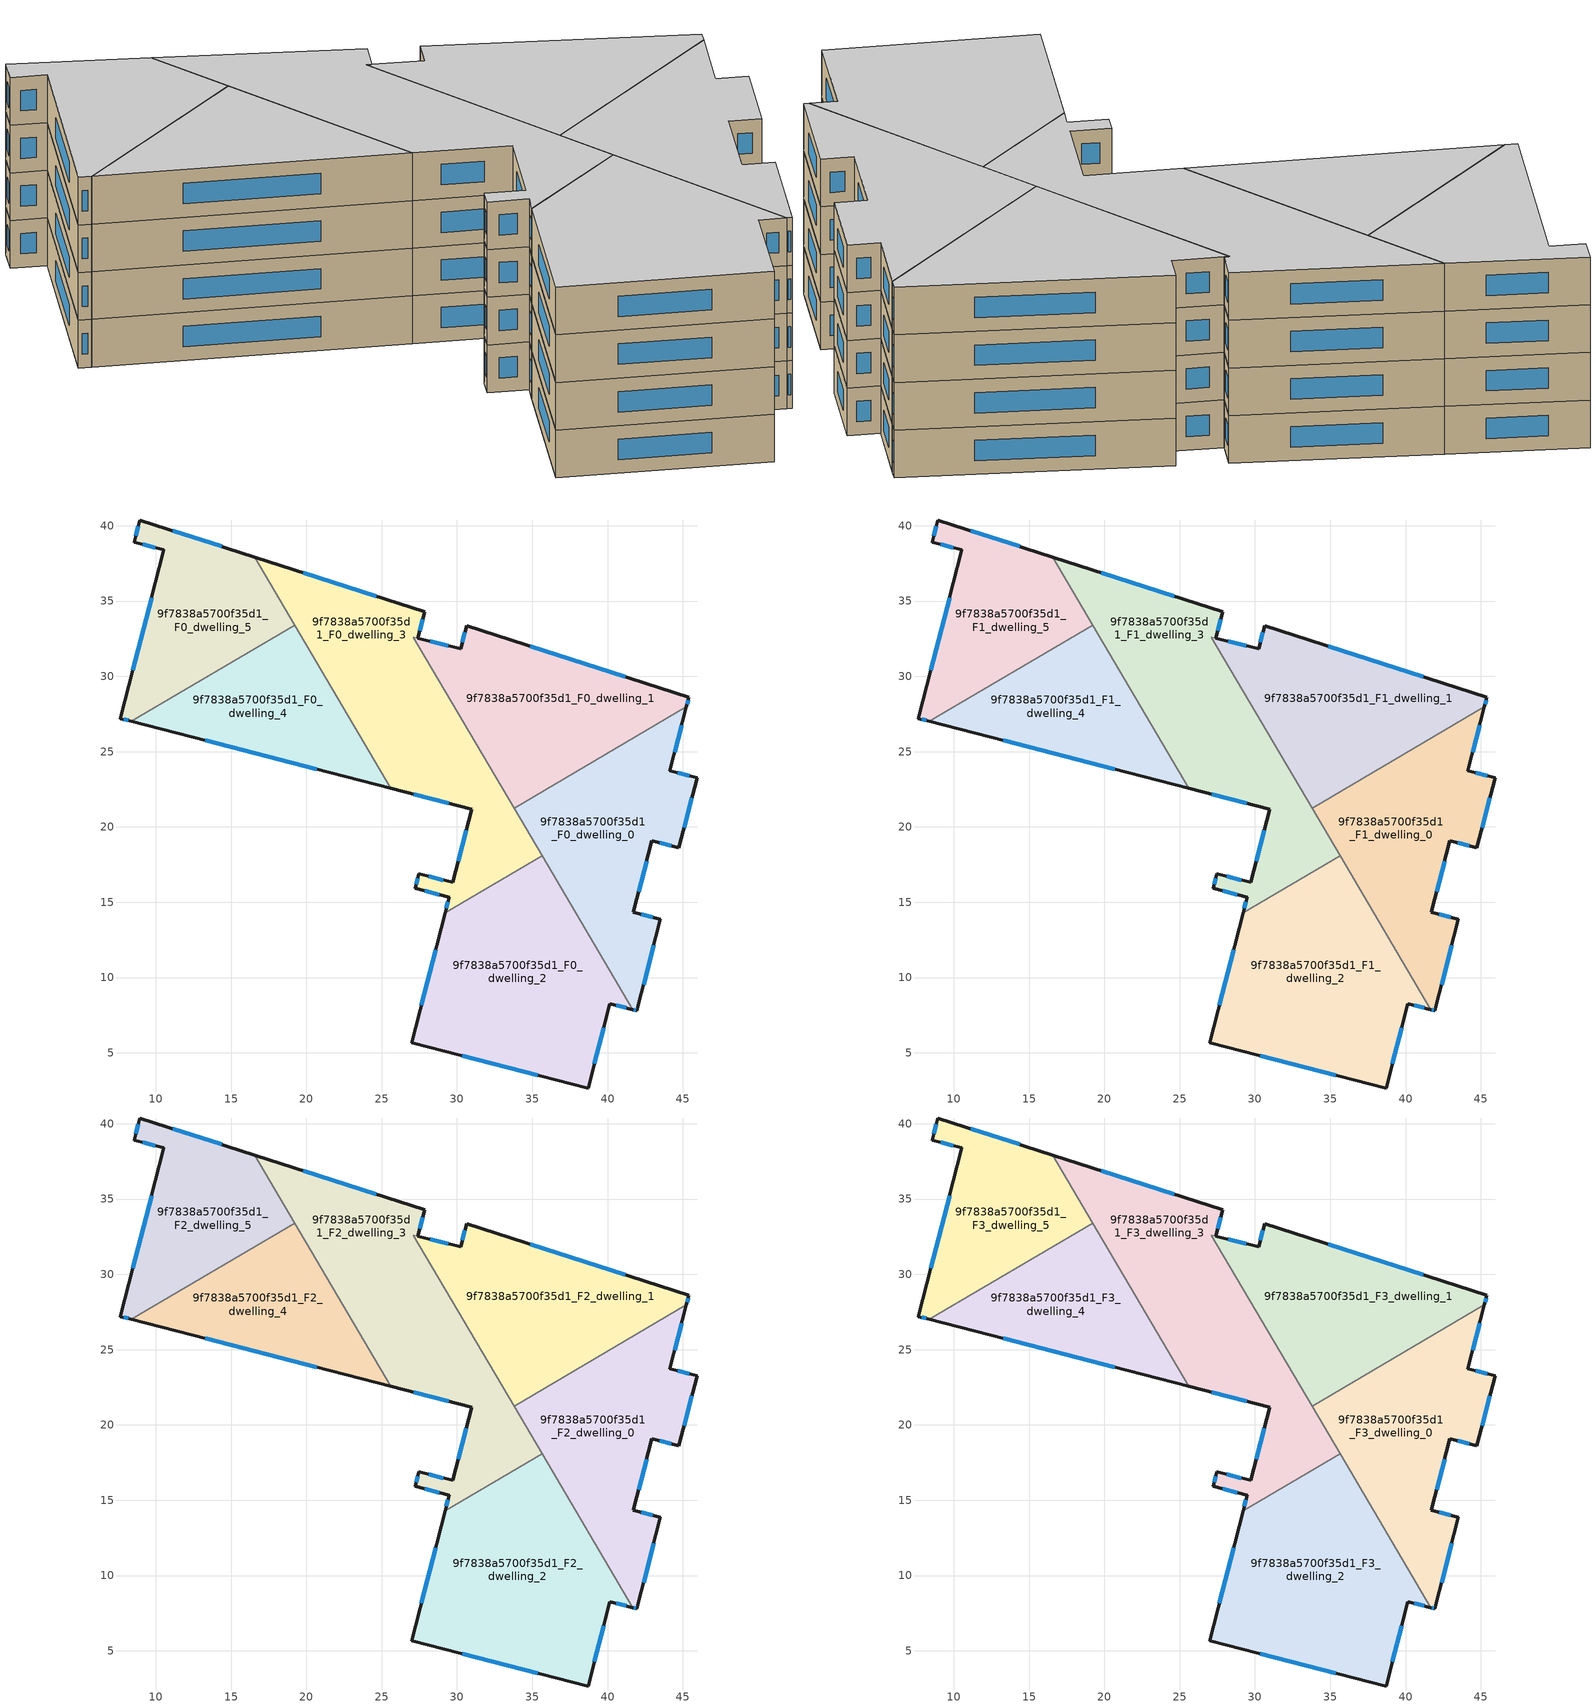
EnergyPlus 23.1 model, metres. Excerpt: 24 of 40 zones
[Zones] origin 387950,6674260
9f7838a5700f35d1_F0_dwelling_0
 floor ground (EU_floor_Construction): 45.23,27.98 44.14,23.75 45.94,23.28 44.74,18.64 42.94,19.09 41.71,14.33 43.51,13.87 41.95,7.81 41.68,7.88 33.8,21.24 z0
 wall outside (EU_wall_Construction): 41.68,7.88 41.95,7.81 43.51,13.87 41.71,14.33 42.94,19.09 44.74,18.64 45.94,23.28 44.14,23.75 45.23,27.98 z0:3
 wall to 9f7838a5700f35d1_F0_dwelling_2 (EU_wall_Construction): 35.66,18.1 41.68,7.88 z0:3
 wall to 9f7838a5700f35d1_F0_dwelling_1 (EU_wall_Construction): 45.23,27.98 33.81,21.25 z0:3
 wall to 9f7838a5700f35d1_F0_dwelling_3 (EU_wall_Construction): 33.8,21.24 35.66,18.1 z0:3
 window (EU_Window_Construction): 43.46,18.96 44.23,18.77 / 42.06,15.69 42.59,17.73 / 43,14 42.22,14.2 / 42.4,9.54 43.07,12.14 / 41.76,7.86 41.87,7.83 / 44.45,24.96 44.92,26.77 / 45.43,23.42 44.66,23.61 / 45.09,19.96 45.6,21.95 z0.86:2.14
9f7838a5700f35d1_F0_dwelling_1
 floor ground (EU_floor_Construction): 45.4,28.61 45.23,27.98 33.81,21.25 27.11,32.61 27.41,32.54 30.24,31.82 30.64,33.38 z0
 wall outside (EU_wall_Construction): 45.23,27.98 45.4,28.61 30.64,33.38 30.24,31.82 27.41,32.54 z0:3
 wall to 9f7838a5700f35d1_F0_dwelling_3 (EU_wall_Construction): 27.4,32.54 27.11,32.61 33.81,21.25 z0:3
 window (EU_Window_Construction): 41.18,29.97 34.85,32.01 / 45.28,28.16 45.35,28.43 / 29.43,32.03 28.22,32.34 / 30.52,32.93 30.35,32.27 z0.86:2.14
9f7838a5700f35d1_F0_dwelling_2
 floor ground (EU_floor_Construction): 35.66,18.1 41.68,7.88 40.15,8.27 38.71,2.67 26.99,5.69 29.21,14.3 z0
 wall outside (EU_wall_Construction): 29.21,14.3 26.99,5.69 38.71,2.67 40.15,8.27 41.68,7.88 z0:3
 wall to 9f7838a5700f35d1_F0_dwelling_3 (EU_wall_Construction): 35.66,18.1 29.21,14.3 z0:3
 window (EU_Window_Construction): 39.12,4.27 39.74,6.67 / 30.34,4.82 35.36,3.53 / 28.58,11.84 27.63,8.15 / 40.58,8.16 41.24,7.99 z0.86:2.14
9f7838a5700f35d1_F0_dwelling_3
 floor ground (EU_floor_Construction): 27.85,34.28 27.4,32.54 27.11,32.61 35.66,18.1 29.21,14.3 29.48,15.34 27.23,15.92 27.48,16.88 29.73,16.32 30.99,21.19 25.6,22.58 16.56,37.92 z0
 wall outside (EU_wall_Construction): 25.6,22.58 30.99,21.19 29.73,16.32 27.48,16.88 27.23,15.92 29.48,15.34 29.21,14.3 / 27.4,32.54 27.85,34.28 16.56,37.92 z0:3
 wall to 9f7838a5700f35d1_F0_dwelling_4 (EU_wall_Construction): 19.22,33.41 25.6,22.58 z0:3
 wall to 9f7838a5700f35d1_F0_dwelling_5 (EU_wall_Construction): 16.56,37.92 19.22,33.41 z0:3
 window (EU_Window_Construction): 29.4,15.04 29.29,14.6 / 27.88,15.75 28.84,15.5 / 27.41,16.61 27.3,16.19 / 29.09,16.48 28.12,16.72 / 30.63,19.79 30.09,17.71 / 27.14,22.18 29.45,21.58 / 24.62,35.32 19.78,36.88 / 27.53,33.04 27.72,33.78 z0.86:2.14
9f7838a5700f35d1_F0_dwelling_4
 floor ground (EU_floor_Construction): 19.22,33.41 25.6,22.58 8.37,27.02 z0
 wall outside (EU_wall_Construction): 8.37,27.02 25.6,22.58 z0:3
 wall to 9f7838a5700f35d1_F0_dwelling_5 (EU_wall_Construction): 19.22,33.41 8.37,27.02 z0:3
 window (EU_Window_Construction): 13.29,25.75 20.68,23.85 z0.86:2.14
9f7838a5700f35d1_F0_dwelling_5
 floor ground (EU_floor_Construction): 16.56,37.92 19.22,33.41 8.37,27.02 7.66,27.2 10.55,38.41 8.56,38.92 8.94,40.38 z0
 wall outside (EU_wall_Construction): 16.56,37.92 8.94,40.38 8.56,38.92 10.55,38.41 7.66,27.2 8.37,27.02 z0:3
 window (EU_Window_Construction): 14.38,38.63 11.11,39.68 / 7.86,27.15 8.17,27.07 / 9.72,35.21 8.48,30.4 / 9.13,38.77 9.98,38.55 / 8.83,39.97 8.67,39.34 z0.86:2.14
9f7838a5700f35d1_F1_dwelling_0
 floor to 9f7838a5700f35d1_F0_dwelling_0 (EU_floor_Construction): 45.23,27.98 44.14,23.75 45.94,23.28 44.74,18.64 42.94,19.09 41.71,14.33 43.51,13.87 41.95,7.81 41.68,7.88 33.8,21.24 z3
 wall outside (EU_wall_Construction): 41.68,7.88 41.95,7.81 43.51,13.87 41.71,14.33 42.94,19.09 44.74,18.64 45.94,23.28 44.14,23.75 45.23,27.98 z3:6
 wall to 9f7838a5700f35d1_F1_dwelling_2 (EU_wall_Construction): 35.66,18.1 41.68,7.88 z3:6
 wall to 9f7838a5700f35d1_F1_dwelling_1 (EU_wall_Construction): 45.23,27.98 33.81,21.25 z3:6
 wall to 9f7838a5700f35d1_F1_dwelling_3 (EU_wall_Construction): 33.8,21.24 35.66,18.1 z3:6
 window (EU_Window_Construction): 43.46,18.96 44.23,18.77 / 42.06,15.69 42.59,17.73 / 43,14 42.22,14.2 / 42.4,9.54 43.07,12.14 / 41.76,7.86 41.87,7.83 / 44.45,24.96 44.92,26.77 / 45.43,23.42 44.66,23.61 / 45.09,19.96 45.6,21.95 z3.86:5.14
9f7838a5700f35d1_F1_dwelling_1
 floor to 9f7838a5700f35d1_F0_dwelling_1 (EU_floor_Construction): 45.4,28.61 45.23,27.98 33.81,21.25 27.11,32.61 27.41,32.54 30.24,31.82 30.64,33.38 z3
 wall outside (EU_wall_Construction): 45.23,27.98 45.4,28.61 30.64,33.38 30.24,31.82 27.41,32.54 z3:6
 wall to 9f7838a5700f35d1_F1_dwelling_3 (EU_wall_Construction): 27.4,32.54 27.11,32.61 33.81,21.25 z3:6
 window (EU_Window_Construction): 41.18,29.97 34.85,32.01 / 45.28,28.16 45.35,28.43 / 29.43,32.03 28.22,32.34 / 30.52,32.93 30.35,32.27 z3.86:5.14
9f7838a5700f35d1_F1_dwelling_2
 floor to 9f7838a5700f35d1_F0_dwelling_2 (EU_floor_Construction): 35.66,18.1 41.68,7.88 40.15,8.27 38.71,2.67 26.99,5.69 29.21,14.3 z3
 wall outside (EU_wall_Construction): 29.21,14.3 26.99,5.69 38.71,2.67 40.15,8.27 41.68,7.88 z3:6
 wall to 9f7838a5700f35d1_F1_dwelling_3 (EU_wall_Construction): 35.66,18.1 29.21,14.3 z3:6
 window (EU_Window_Construction): 39.12,4.27 39.74,6.67 / 30.34,4.82 35.36,3.53 / 28.58,11.84 27.63,8.15 / 40.58,8.16 41.24,7.99 z3.86:5.14
9f7838a5700f35d1_F1_dwelling_3
 floor to 9f7838a5700f35d1_F0_dwelling_3 (EU_floor_Construction): 27.85,34.28 27.4,32.54 27.11,32.61 35.66,18.1 29.21,14.3 29.48,15.34 27.23,15.92 27.48,16.88 29.73,16.32 30.99,21.19 25.6,22.58 16.56,37.92 z3
 wall outside (EU_wall_Construction): 25.6,22.58 30.99,21.19 29.73,16.32 27.48,16.88 27.23,15.92 29.48,15.34 29.21,14.3 / 27.4,32.54 27.85,34.28 16.56,37.92 z3:6
 wall to 9f7838a5700f35d1_F1_dwelling_4 (EU_wall_Construction): 19.22,33.41 25.6,22.58 z3:6
 wall to 9f7838a5700f35d1_F1_dwelling_5 (EU_wall_Construction): 16.56,37.92 19.22,33.41 z3:6
 window (EU_Window_Construction): 29.4,15.04 29.29,14.6 / 27.88,15.75 28.84,15.5 / 27.41,16.61 27.3,16.19 / 29.09,16.48 28.12,16.72 / 30.63,19.79 30.09,17.71 / 27.14,22.18 29.45,21.58 / 24.62,35.32 19.78,36.88 / 27.53,33.04 27.72,33.78 z3.86:5.14
9f7838a5700f35d1_F1_dwelling_4
 floor to 9f7838a5700f35d1_F0_dwelling_4 (EU_floor_Construction): 19.22,33.41 25.6,22.58 8.37,27.02 z3
 wall outside (EU_wall_Construction): 8.37,27.02 25.6,22.58 z3:6
 wall to 9f7838a5700f35d1_F1_dwelling_5 (EU_wall_Construction): 19.22,33.41 8.37,27.02 z3:6
 window (EU_Window_Construction): 13.29,25.75 20.68,23.85 z3.86:5.14
9f7838a5700f35d1_F1_dwelling_5
 floor to 9f7838a5700f35d1_F0_dwelling_5 (EU_floor_Construction): 16.56,37.92 19.22,33.41 8.37,27.02 7.66,27.2 10.55,38.41 8.56,38.92 8.94,40.38 z3
 wall outside (EU_wall_Construction): 16.56,37.92 8.94,40.38 8.56,38.92 10.55,38.41 7.66,27.2 8.37,27.02 z3:6
 window (EU_Window_Construction): 14.38,38.63 11.11,39.68 / 7.86,27.15 8.17,27.07 / 9.72,35.21 8.48,30.4 / 9.13,38.77 9.98,38.55 / 8.83,39.97 8.67,39.34 z3.86:5.14
9f7838a5700f35d1_F2_dwelling_0
 floor to 9f7838a5700f35d1_F1_dwelling_0 (EU_floor_Construction): 45.23,27.98 44.14,23.75 45.94,23.28 44.74,18.64 42.94,19.09 41.71,14.33 43.51,13.87 41.95,7.81 41.68,7.88 33.8,21.24 z6
 wall outside (EU_wall_Construction): 41.68,7.88 41.95,7.81 43.51,13.87 41.71,14.33 42.94,19.09 44.74,18.64 45.94,23.28 44.14,23.75 45.23,27.98 z6:9
 wall to 9f7838a5700f35d1_F2_dwelling_2 (EU_wall_Construction): 35.66,18.1 41.68,7.88 z6:9
 wall to 9f7838a5700f35d1_F2_dwelling_1 (EU_wall_Construction): 45.23,27.98 33.81,21.25 z6:9
 wall to 9f7838a5700f35d1_F2_dwelling_3 (EU_wall_Construction): 33.8,21.24 35.66,18.1 z6:9
 window (EU_Window_Construction): 43.46,18.96 44.23,18.77 / 42.06,15.69 42.59,17.73 / 43,14 42.22,14.2 / 42.4,9.54 43.07,12.14 / 41.76,7.86 41.87,7.83 / 44.45,24.96 44.92,26.77 / 45.43,23.42 44.66,23.61 / 45.09,19.96 45.6,21.95 z6.86:8.14
9f7838a5700f35d1_F2_dwelling_1
 floor to 9f7838a5700f35d1_F1_dwelling_1 (EU_floor_Construction): 45.4,28.61 45.23,27.98 33.81,21.25 27.11,32.61 27.41,32.54 30.24,31.82 30.64,33.38 z6
 wall outside (EU_wall_Construction): 45.23,27.98 45.4,28.61 30.64,33.38 30.24,31.82 27.41,32.54 z6:9
 wall to 9f7838a5700f35d1_F2_dwelling_3 (EU_wall_Construction): 27.4,32.54 27.11,32.61 33.81,21.25 z6:9
 window (EU_Window_Construction): 41.18,29.97 34.85,32.01 / 45.28,28.16 45.35,28.43 / 29.43,32.03 28.22,32.34 / 30.52,32.93 30.35,32.27 z6.86:8.14
9f7838a5700f35d1_F2_dwelling_2
 floor to 9f7838a5700f35d1_F1_dwelling_2 (EU_floor_Construction): 35.66,18.1 41.68,7.88 40.15,8.27 38.71,2.67 26.99,5.69 29.21,14.3 z6
 wall outside (EU_wall_Construction): 29.21,14.3 26.99,5.69 38.71,2.67 40.15,8.27 41.68,7.88 z6:9
 wall to 9f7838a5700f35d1_F2_dwelling_3 (EU_wall_Construction): 35.66,18.1 29.21,14.3 z6:9
 window (EU_Window_Construction): 39.12,4.27 39.74,6.67 / 30.34,4.82 35.36,3.53 / 28.58,11.84 27.63,8.15 / 40.58,8.16 41.24,7.99 z6.86:8.14
9f7838a5700f35d1_F2_dwelling_3
 floor to 9f7838a5700f35d1_F1_dwelling_3 (EU_floor_Construction): 27.85,34.28 27.4,32.54 27.11,32.61 35.66,18.1 29.21,14.3 29.48,15.34 27.23,15.92 27.48,16.88 29.73,16.32 30.99,21.19 25.6,22.58 16.56,37.92 z6
 wall outside (EU_wall_Construction): 25.6,22.58 30.99,21.19 29.73,16.32 27.48,16.88 27.23,15.92 29.48,15.34 29.21,14.3 / 27.4,32.54 27.85,34.28 16.56,37.92 z6:9
 wall to 9f7838a5700f35d1_F2_dwelling_4 (EU_wall_Construction): 19.22,33.41 25.6,22.58 z6:9
 wall to 9f7838a5700f35d1_F2_dwelling_5 (EU_wall_Construction): 16.56,37.92 19.22,33.41 z6:9
 window (EU_Window_Construction): 29.4,15.04 29.29,14.6 / 27.88,15.75 28.84,15.5 / 27.41,16.61 27.3,16.19 / 29.09,16.48 28.12,16.72 / 30.63,19.79 30.09,17.71 / 27.14,22.18 29.45,21.58 / 24.62,35.32 19.78,36.88 / 27.53,33.04 27.72,33.78 z6.86:8.14
9f7838a5700f35d1_F2_dwelling_4
 floor to 9f7838a5700f35d1_F1_dwelling_4 (EU_floor_Construction): 19.22,33.41 25.6,22.58 8.37,27.02 z6
 wall outside (EU_wall_Construction): 8.37,27.02 25.6,22.58 z6:9
 wall to 9f7838a5700f35d1_F2_dwelling_5 (EU_wall_Construction): 19.22,33.41 8.37,27.02 z6:9
 window (EU_Window_Construction): 13.29,25.75 20.68,23.85 z6.86:8.14
9f7838a5700f35d1_F2_dwelling_5
 floor to 9f7838a5700f35d1_F1_dwelling_5 (EU_floor_Construction): 16.56,37.92 19.22,33.41 8.37,27.02 7.66,27.2 10.55,38.41 8.56,38.92 8.94,40.38 z6
 wall outside (EU_wall_Construction): 16.56,37.92 8.94,40.38 8.56,38.92 10.55,38.41 7.66,27.2 8.37,27.02 z6:9
 window (EU_Window_Construction): 14.38,38.63 11.11,39.68 / 7.86,27.15 8.17,27.07 / 9.72,35.21 8.48,30.4 / 9.13,38.77 9.98,38.55 / 8.83,39.97 8.67,39.34 z6.86:8.14
9f7838a5700f35d1_F3_dwelling_0
 floor to 9f7838a5700f35d1_F2_dwelling_0 (EU_floor_Construction): 45.23,27.98 44.14,23.75 45.94,23.28 44.74,18.64 42.94,19.09 41.71,14.33 43.51,13.87 41.95,7.81 41.68,7.88 33.8,21.24 z9
 wall outside (EU_wall_Construction): 41.68,7.88 41.95,7.81 43.51,13.87 41.71,14.33 42.94,19.09 44.74,18.64 45.94,23.28 44.14,23.75 45.23,27.98 z9:12
 wall to 9f7838a5700f35d1_F3_dwelling_2 (EU_wall_Construction): 35.66,18.1 41.68,7.88 z9:12
 wall to 9f7838a5700f35d1_F3_dwelling_1 (EU_wall_Construction): 45.23,27.98 33.81,21.25 z9:12
 wall to 9f7838a5700f35d1_F3_dwelling_3 (EU_wall_Construction): 33.8,21.24 35.66,18.1 z9:12
 window (EU_Window_Construction): 43.46,18.96 44.23,18.77 / 42.06,15.69 42.59,17.73 / 43,14 42.22,14.2 / 42.4,9.54 43.07,12.14 / 41.76,7.86 41.87,7.83 / 44.45,24.96 44.92,26.77 / 45.43,23.42 44.66,23.61 / 45.09,19.96 45.6,21.95 z9.86:11.14
 ceiling to 9f7838a5700f35d1_F4_dwelling_0 (EU_floor_Construction): 41.95,7.81 43.51,13.87 41.71,14.33 42.94,19.09 44.74,18.64 45.94,23.28 44.14,23.75 45.23,27.98 33.8,21.24 41.68,7.88 z12
9f7838a5700f35d1_F3_dwelling_1
 floor to 9f7838a5700f35d1_F2_dwelling_1 (EU_floor_Construction): 45.4,28.61 45.23,27.98 33.81,21.25 27.11,32.61 27.41,32.54 30.24,31.82 30.64,33.38 z9
 wall outside (EU_wall_Construction): 45.23,27.98 45.4,28.61 30.64,33.38 30.24,31.82 27.41,32.54 z9:12
 wall to 9f7838a5700f35d1_F3_dwelling_3 (EU_wall_Construction): 27.4,32.54 27.11,32.61 33.81,21.25 z9:12
 window (EU_Window_Construction): 41.18,29.97 34.85,32.01 / 45.28,28.16 45.35,28.43 / 29.43,32.03 28.22,32.34 / 30.52,32.93 30.35,32.27 z9.86:11.14
 ceiling to 9f7838a5700f35d1_F4_dwelling_1 (EU_floor_Construction): 45.23,27.98 45.4,28.61 30.64,33.38 30.24,31.82 27.41,32.54 27.11,32.61 33.81,21.25 z12
9f7838a5700f35d1_F3_dwelling_2
 floor to 9f7838a5700f35d1_F2_dwelling_2 (EU_floor_Construction): 35.66,18.1 41.68,7.88 40.15,8.27 38.71,2.67 26.99,5.69 29.21,14.3 z9
 wall outside (EU_wall_Construction): 29.21,14.3 26.99,5.69 38.71,2.67 40.15,8.27 41.68,7.88 z9:12
 wall to 9f7838a5700f35d1_F3_dwelling_3 (EU_wall_Construction): 35.66,18.1 29.21,14.3 z9:12
 window (EU_Window_Construction): 39.12,4.27 39.74,6.67 / 30.34,4.82 35.36,3.53 / 28.58,11.84 27.63,8.15 / 40.58,8.16 41.24,7.99 z9.86:11.14
 ceiling to 9f7838a5700f35d1_F4_dwelling_2 (EU_floor_Construction): 38.71,2.67 40.15,8.27 41.68,7.88 35.66,18.1 29.21,14.3 26.99,5.69 z12
9f7838a5700f35d1_F3_dwelling_3
 floor to 9f7838a5700f35d1_F2_dwelling_3 (EU_floor_Construction): 27.85,34.28 27.4,32.54 27.11,32.61 35.66,18.1 29.21,14.3 29.48,15.34 27.23,15.92 27.48,16.88 29.73,16.32 30.99,21.19 25.6,22.58 16.56,37.92 z9
 wall outside (EU_wall_Construction): 25.6,22.58 30.99,21.19 29.73,16.32 27.48,16.88 27.23,15.92 29.48,15.34 29.21,14.3 / 27.4,32.54 27.85,34.28 16.56,37.92 z9:12
 wall to 9f7838a5700f35d1_F3_dwelling_4 (EU_wall_Construction): 19.22,33.41 25.6,22.58 z9:12
 wall to 9f7838a5700f35d1_F3_dwelling_5 (EU_wall_Construction): 16.56,37.92 19.22,33.41 z9:12
 window (EU_Window_Construction): 29.4,15.04 29.29,14.6 / 27.88,15.75 28.84,15.5 / 27.41,16.61 27.3,16.19 / 29.09,16.48 28.12,16.72 / 30.63,19.79 30.09,17.71 / 27.14,22.18 29.45,21.58 / 24.62,35.32 19.78,36.88 / 27.53,33.04 27.72,33.78 z9.86:11.14
 ceiling to 9f7838a5700f35d1_F4_dwelling_3 (EU_floor_Construction): 35.66,18.1 27.11,32.61 27.4,32.54 27.85,34.28 16.56,37.92 25.6,22.58 30.99,21.19 29.73,16.32 27.48,16.88 27.23,15.92 29.48,15.34 29.21,14.3 z12
9f7838a5700f35d1_F3_dwelling_4
 floor to 9f7838a5700f35d1_F2_dwelling_4 (EU_floor_Construction): 19.22,33.41 25.6,22.58 8.37,27.02 z9
 wall outside (EU_wall_Construction): 8.37,27.02 25.6,22.58 z9:12
 wall to 9f7838a5700f35d1_F3_dwelling_5 (EU_wall_Construction): 19.22,33.41 8.37,27.02 z9:12
 window (EU_Window_Construction): 13.29,25.75 20.68,23.85 z9.86:11.14
 ceiling to 9f7838a5700f35d1_F4_dwelling_4 (EU_floor_Construction): 25.6,22.58 19.22,33.41 8.37,27.02 z12
9f7838a5700f35d1_F3_dwelling_5
 floor to 9f7838a5700f35d1_F2_dwelling_5 (EU_floor_Construction): 16.56,37.92 19.22,33.41 8.37,27.02 7.66,27.2 10.55,38.41 8.56,38.92 8.94,40.38 z9
 wall outside (EU_wall_Construction): 16.56,37.92 8.94,40.38 8.56,38.92 10.55,38.41 7.66,27.2 8.37,27.02 z9:12
 window (EU_Window_Construction): 14.38,38.63 11.11,39.68 / 7.86,27.15 8.17,27.07 / 9.72,35.21 8.48,30.4 / 9.13,38.77 9.98,38.55 / 8.83,39.97 8.67,39.34 z9.86:11.14
 ceiling to 9f7838a5700f35d1_F4_dwelling_5 (EU_floor_Construction): 19.22,33.41 16.56,37.92 8.94,40.38 8.56,38.92 10.55,38.41 7.66,27.2 8.37,27.02 z12
[Building]
EU S2 Campaign: North Axis=0; Terrain=City; Solar Distribution=FullExterior
[Site:Location]
Helsinki-Vantaa.AP: Latitude=60.317; Longitude=24.963; Time Zone=2; Elevation=54.6
[SizingPeriod:WeatherFileDays]
AnnualSizingPeriod: Begin Month=1; Begin Day of Month=1; End Month=12; End Day of Month=31; Day of Week for Start Day=Monday; Use Weather File Daylight Saving Period=No; Use Weather File Rain and Snow Indicators=No
[MATERIAL]
EU_InternalMass_Material: Roughness=MediumRough; Thickness=0.1; Conductivity=1; Density=1800; Specific Heat=900; Thermal Absorptance=0.9; Solar Absorptance=0.7; Visible Absorptance=0.7
[MATERIAL:NOMASS] Roughness=MediumRough; Thermal Absorptance=0.9; Solar Absorptance=0.7; Visible Absorptance=0.7
Name | Thermal Resistance
EU_wall_NoMass | 5.91765
EU_floor_NoMass | 6.2875
[WINDOWMATERIAL:SIMPLEGLAZINGSYSTEM]
EU_Window_SimpleGlazing: UFactor=0.994035; Solar Heat Gain Coefficient=0.7; Visible Transmittance=0.7
[CONSTRUCTION]
EU_wall_Construction: EU_wall_NoMass
EU_floor_Construction: EU_floor_NoMass
EU_Window_Construction: EU_Window_SimpleGlazing
EU_InternalMass_Construction: EU_InternalMass_Material
[ZONE] Type=1; Multiplier=1; Ceiling Height=autocalculate; Floor Area=autocalculate; Part of Total Floor Area=Yes
Name | Volume
9f7838a5700f35d1_F0_dwelling_0; 9f7838a5700f35d1_F1_dwelling_0; 9f7838a5700f35d1_F2_dwelling_0; 9f7838a5700f35d1_F3_dwelling_0 | 322.116
9f7838a5700f35d1_F0_dwelling_1; 9f7838a5700f35d1_F1_dwelling_1; 9f7838a5700f35d1_F2_dwelling_1; 9f7838a5700f35d1_F3_dwelling_1 | 314.999
9f7838a5700f35d1_F0_dwelling_2; 9f7838a5700f35d1_F1_dwelling_2; 9f7838a5700f35d1_F2_dwelling_2; 9f7838a5700f35d1_F3_dwelling_2 | 406.863
9f7838a5700f35d1_F0_dwelling_3; 9f7838a5700f35d1_F1_dwelling_3; 9f7838a5700f35d1_F2_dwelling_3; 9f7838a5700f35d1_F3_dwelling_3 | 413.87
9f7838a5700f35d1_F0_dwelling_4; 9f7838a5700f35d1_F1_dwelling_4; 9f7838a5700f35d1_F2_dwelling_4; 9f7838a5700f35d1_F3_dwelling_4 | 237.361
9f7838a5700f35d1_F0_dwelling_5; 9f7838a5700f35d1_F1_dwelling_5; 9f7838a5700f35d1_F2_dwelling_5; 9f7838a5700f35d1_F3_dwelling_5 | 237.341
[INTERNALMASS] Construction=EU_InternalMass_Construction
Name | Zone or ZoneList | Surface Area
9f7838a5700f35d1_F0_dwelling_0_EU_InternalMass | 9f7838a5700f35d1_F0_dwelling_0 | 107.371
9f7838a5700f35d1_F0_dwelling_1_EU_InternalMass | 9f7838a5700f35d1_F0_dwelling_1 | 104.997
9f7838a5700f35d1_F0_dwelling_2_EU_InternalMass | 9f7838a5700f35d1_F0_dwelling_2 | 135.62
9f7838a5700f35d1_F0_dwelling_3_EU_InternalMass | 9f7838a5700f35d1_F0_dwelling_3 | 137.983
9f7838a5700f35d1_F0_dwelling_4_EU_InternalMass | 9f7838a5700f35d1_F0_dwelling_4 | 79.1227
9f7838a5700f35d1_F0_dwelling_5_EU_InternalMass | 9f7838a5700f35d1_F0_dwelling_5 | 79.1149
9f7838a5700f35d1_F1_dwelling_0_EU_InternalMass | 9f7838a5700f35d1_F1_dwelling_0 | 107.371
9f7838a5700f35d1_F1_dwelling_1_EU_InternalMass | 9f7838a5700f35d1_F1_dwelling_1 | 104.997
9f7838a5700f35d1_F1_dwelling_2_EU_InternalMass | 9f7838a5700f35d1_F1_dwelling_2 | 135.62
9f7838a5700f35d1_F1_dwelling_3_EU_InternalMass | 9f7838a5700f35d1_F1_dwelling_3 | 137.983
9f7838a5700f35d1_F1_dwelling_4_EU_InternalMass | 9f7838a5700f35d1_F1_dwelling_4 | 79.1227
9f7838a5700f35d1_F1_dwelling_5_EU_InternalMass | 9f7838a5700f35d1_F1_dwelling_5 | 79.1149
9f7838a5700f35d1_F2_dwelling_0_EU_InternalMass | 9f7838a5700f35d1_F2_dwelling_0 | 107.371
9f7838a5700f35d1_F2_dwelling_1_EU_InternalMass | 9f7838a5700f35d1_F2_dwelling_1 | 104.997
9f7838a5700f35d1_F2_dwelling_2_EU_InternalMass | 9f7838a5700f35d1_F2_dwelling_2 | 135.62
9f7838a5700f35d1_F2_dwelling_3_EU_InternalMass | 9f7838a5700f35d1_F2_dwelling_3 | 137.983
9f7838a5700f35d1_F2_dwelling_4_EU_InternalMass | 9f7838a5700f35d1_F2_dwelling_4 | 79.1227
9f7838a5700f35d1_F2_dwelling_5_EU_InternalMass | 9f7838a5700f35d1_F2_dwelling_5 | 79.1149
9f7838a5700f35d1_F3_dwelling_0_EU_InternalMass | 9f7838a5700f35d1_F3_dwelling_0 | 107.371
9f7838a5700f35d1_F3_dwelling_1_EU_InternalMass | 9f7838a5700f35d1_F3_dwelling_1 | 104.997
9f7838a5700f35d1_F3_dwelling_2_EU_InternalMass | 9f7838a5700f35d1_F3_dwelling_2 | 135.62
9f7838a5700f35d1_F3_dwelling_3_EU_InternalMass | 9f7838a5700f35d1_F3_dwelling_3 | 137.983
9f7838a5700f35d1_F3_dwelling_4_EU_InternalMass | 9f7838a5700f35d1_F3_dwelling_4 | 79.1227
9f7838a5700f35d1_F3_dwelling_5_EU_InternalMass | 9f7838a5700f35d1_F3_dwelling_5 | 79.1149
[OTHEREQUIPMENT] Fuel Type=Electricity; Design Level Calculation Method=Watts/Area; Power per Zone Floor Area=1; Fraction Latent=0; Fraction Radiant=0; Fraction Lost=0; Carbon Dioxide Generation Rate=0; EndUse Subcategory=EU_Step8_InternalGains
Name | Zone or ZoneList or Space or SpaceList | Schedule
EU_Step8_InternalGain_9f7838a5700f35d1_F0_dwelling_0_f000 | 9f7838a5700f35d1_F0_dwelling_0 | EU_Step8_GainSchedule_9f7838a5700f35d1_F0_dwelling_0_f000
EU_Step8_InternalGain_9f7838a5700f35d1_F0_dwelling_1_f000 | 9f7838a5700f35d1_F0_dwelling_1 | EU_Step8_GainSchedule_9f7838a5700f35d1_F0_dwelling_1_f000
EU_Step8_InternalGain_9f7838a5700f35d1_F0_dwelling_2_f000 | 9f7838a5700f35d1_F0_dwelling_2 | EU_Step8_GainSchedule_9f7838a5700f35d1_F0_dwelling_2_f000
EU_Step8_InternalGain_9f7838a5700f35d1_F0_dwelling_3_f000 | 9f7838a5700f35d1_F0_dwelling_3 | EU_Step8_GainSchedule_9f7838a5700f35d1_F0_dwelling_3_f000
EU_Step8_InternalGain_9f7838a5700f35d1_F0_dwelling_4_f000 | 9f7838a5700f35d1_F0_dwelling_4 | EU_Step8_GainSchedule_9f7838a5700f35d1_F0_dwelling_4_f000
EU_Step8_InternalGain_9f7838a5700f35d1_F0_dwelling_5_f000 | 9f7838a5700f35d1_F0_dwelling_5 | EU_Step8_GainSchedule_9f7838a5700f35d1_F0_dwelling_5_f000
EU_Step8_InternalGain_9f7838a5700f35d1_F1_dwelling_0_f000 | 9f7838a5700f35d1_F1_dwelling_0 | EU_Step8_GainSchedule_9f7838a5700f35d1_F1_dwelling_0_f000
EU_Step8_InternalGain_9f7838a5700f35d1_F1_dwelling_1_f000 | 9f7838a5700f35d1_F1_dwelling_1 | EU_Step8_GainSchedule_9f7838a5700f35d1_F1_dwelling_1_f000
EU_Step8_InternalGain_9f7838a5700f35d1_F1_dwelling_2_f000 | 9f7838a5700f35d1_F1_dwelling_2 | EU_Step8_GainSchedule_9f7838a5700f35d1_F1_dwelling_2_f000
EU_Step8_InternalGain_9f7838a5700f35d1_F1_dwelling_3_f000 | 9f7838a5700f35d1_F1_dwelling_3 | EU_Step8_GainSchedule_9f7838a5700f35d1_F1_dwelling_3_f000
EU_Step8_InternalGain_9f7838a5700f35d1_F1_dwelling_4_f000 | 9f7838a5700f35d1_F1_dwelling_4 | EU_Step8_GainSchedule_9f7838a5700f35d1_F1_dwelling_4_f000
EU_Step8_InternalGain_9f7838a5700f35d1_F1_dwelling_5_f000 | 9f7838a5700f35d1_F1_dwelling_5 | EU_Step8_GainSchedule_9f7838a5700f35d1_F1_dwelling_5_f000
EU_Step8_InternalGain_9f7838a5700f35d1_F2_dwelling_0_f000 | 9f7838a5700f35d1_F2_dwelling_0 | EU_Step8_GainSchedule_9f7838a5700f35d1_F2_dwelling_0_f000
EU_Step8_InternalGain_9f7838a5700f35d1_F2_dwelling_1_f000 | 9f7838a5700f35d1_F2_dwelling_1 | EU_Step8_GainSchedule_9f7838a5700f35d1_F2_dwelling_1_f000
EU_Step8_InternalGain_9f7838a5700f35d1_F2_dwelling_2_f000 | 9f7838a5700f35d1_F2_dwelling_2 | EU_Step8_GainSchedule_9f7838a5700f35d1_F2_dwelling_2_f000
EU_Step8_InternalGain_9f7838a5700f35d1_F2_dwelling_3_f000 | 9f7838a5700f35d1_F2_dwelling_3 | EU_Step8_GainSchedule_9f7838a5700f35d1_F2_dwelling_3_f000
EU_Step8_InternalGain_9f7838a5700f35d1_F2_dwelling_4_f000 | 9f7838a5700f35d1_F2_dwelling_4 | EU_Step8_GainSchedule_9f7838a5700f35d1_F2_dwelling_4_f000
EU_Step8_InternalGain_9f7838a5700f35d1_F2_dwelling_5_f000 | 9f7838a5700f35d1_F2_dwelling_5 | EU_Step8_GainSchedule_9f7838a5700f35d1_F2_dwelling_5_f000
EU_Step8_InternalGain_9f7838a5700f35d1_F3_dwelling_0_f000 | 9f7838a5700f35d1_F3_dwelling_0 | EU_Step8_GainSchedule_9f7838a5700f35d1_F3_dwelling_0_f000
EU_Step8_InternalGain_9f7838a5700f35d1_F3_dwelling_1_f000 | 9f7838a5700f35d1_F3_dwelling_1 | EU_Step8_GainSchedule_9f7838a5700f35d1_F3_dwelling_1_f000
EU_Step8_InternalGain_9f7838a5700f35d1_F3_dwelling_2_f000 | 9f7838a5700f35d1_F3_dwelling_2 | EU_Step8_GainSchedule_9f7838a5700f35d1_F3_dwelling_2_f000
EU_Step8_InternalGain_9f7838a5700f35d1_F3_dwelling_3_f000 | 9f7838a5700f35d1_F3_dwelling_3 | EU_Step8_GainSchedule_9f7838a5700f35d1_F3_dwelling_3_f000
EU_Step8_InternalGain_9f7838a5700f35d1_F3_dwelling_4_f000 | 9f7838a5700f35d1_F3_dwelling_4 | EU_Step8_GainSchedule_9f7838a5700f35d1_F3_dwelling_4_f000
EU_Step8_InternalGain_9f7838a5700f35d1_F3_dwelling_5_f000 | 9f7838a5700f35d1_F3_dwelling_5 | EU_Step8_GainSchedule_9f7838a5700f35d1_F3_dwelling_5_f000
[ZONEVENTILATION:DESIGNFLOWRATE] Schedule=EU_AlwaysOn; Design Flow Rate Calculation Method=AirChanges/Hour; Air Changes per Hour=0.596421; Ventilation Type=Natural; Fan Pressure Rise=0; Fan Total Efficiency=1; Constant Term Coefficient=1; Temperature Term Coefficient=0; Velocity Term Coefficient=0; Velocity Squared Term Coefficient=0; Minimum Indoor Temperature=-100; Maximum Indoor Temperature=100; Delta Temperature=-100; Minimum Outdoor Temperature=-100; Maximum Outdoor Temperature=100; Maximum Wind Speed=40
Name | Zone or ZoneList or Space or SpaceList
EU_ConstantAir_9f7838a5700f35d1_F0_dwelling_0 | 9f7838a5700f35d1_F0_dwelling_0
EU_ConstantAir_9f7838a5700f35d1_F0_dwelling_1 | 9f7838a5700f35d1_F0_dwelling_1
EU_ConstantAir_9f7838a5700f35d1_F0_dwelling_2 | 9f7838a5700f35d1_F0_dwelling_2
EU_ConstantAir_9f7838a5700f35d1_F0_dwelling_3 | 9f7838a5700f35d1_F0_dwelling_3
EU_ConstantAir_9f7838a5700f35d1_F0_dwelling_4 | 9f7838a5700f35d1_F0_dwelling_4
EU_ConstantAir_9f7838a5700f35d1_F0_dwelling_5 | 9f7838a5700f35d1_F0_dwelling_5
EU_ConstantAir_9f7838a5700f35d1_F1_dwelling_0 | 9f7838a5700f35d1_F1_dwelling_0
EU_ConstantAir_9f7838a5700f35d1_F1_dwelling_1 | 9f7838a5700f35d1_F1_dwelling_1
EU_ConstantAir_9f7838a5700f35d1_F1_dwelling_2 | 9f7838a5700f35d1_F1_dwelling_2
EU_ConstantAir_9f7838a5700f35d1_F1_dwelling_3 | 9f7838a5700f35d1_F1_dwelling_3
EU_ConstantAir_9f7838a5700f35d1_F1_dwelling_4 | 9f7838a5700f35d1_F1_dwelling_4
EU_ConstantAir_9f7838a5700f35d1_F1_dwelling_5 | 9f7838a5700f35d1_F1_dwelling_5
EU_ConstantAir_9f7838a5700f35d1_F2_dwelling_0 | 9f7838a5700f35d1_F2_dwelling_0
EU_ConstantAir_9f7838a5700f35d1_F2_dwelling_1 | 9f7838a5700f35d1_F2_dwelling_1
EU_ConstantAir_9f7838a5700f35d1_F2_dwelling_2 | 9f7838a5700f35d1_F2_dwelling_2
EU_ConstantAir_9f7838a5700f35d1_F2_dwelling_3 | 9f7838a5700f35d1_F2_dwelling_3
EU_ConstantAir_9f7838a5700f35d1_F2_dwelling_4 | 9f7838a5700f35d1_F2_dwelling_4
EU_ConstantAir_9f7838a5700f35d1_F2_dwelling_5 | 9f7838a5700f35d1_F2_dwelling_5
EU_ConstantAir_9f7838a5700f35d1_F3_dwelling_0 | 9f7838a5700f35d1_F3_dwelling_0
EU_ConstantAir_9f7838a5700f35d1_F3_dwelling_1 | 9f7838a5700f35d1_F3_dwelling_1
EU_ConstantAir_9f7838a5700f35d1_F3_dwelling_2 | 9f7838a5700f35d1_F3_dwelling_2
EU_ConstantAir_9f7838a5700f35d1_F3_dwelling_3 | 9f7838a5700f35d1_F3_dwelling_3
EU_ConstantAir_9f7838a5700f35d1_F3_dwelling_4 | 9f7838a5700f35d1_F3_dwelling_4
EU_ConstantAir_9f7838a5700f35d1_F3_dwelling_5 | 9f7838a5700f35d1_F3_dwelling_5
[HVACTEMPLATE:THERMOSTAT] Constant Heating Setpoint=20; Constant Cooling Setpoint=50
EU_HeatOnly_9f7838a5700f35d1_F0_dwelling_0; EU_HeatOnly_9f7838a5700f35d1_F0_dwelling_1; EU_HeatOnly_9f7838a5700f35d1_F0_dwelling_2; EU_HeatOnly_9f7838a5700f35d1_F0_dwelling_3; EU_HeatOnly_9f7838a5700f35d1_F0_dwelling_4; EU_HeatOnly_9f7838a5700f35d1_F0_dwelling_5; EU_HeatOnly_9f7838a5700f35d1_F1_dwelling_0; EU_HeatOnly_9f7838a5700f35d1_F1_dwelling_1; EU_HeatOnly_9f7838a5700f35d1_F1_dwelling_2; EU_HeatOnly_9f7838a5700f35d1_F1_dwelling_3; EU_HeatOnly_9f7838a5700f35d1_F1_dwelling_4; EU_HeatOnly_9f7838a5700f35d1_F1_dwelling_5; EU_HeatOnly_9f7838a5700f35d1_F2_dwelling_0; EU_HeatOnly_9f7838a5700f35d1_F2_dwelling_1; EU_HeatOnly_9f7838a5700f35d1_F2_dwelling_2; EU_HeatOnly_9f7838a5700f35d1_F2_dwelling_3; EU_HeatOnly_9f7838a5700f35d1_F2_dwelling_4; EU_HeatOnly_9f7838a5700f35d1_F2_dwelling_5; EU_HeatOnly_9f7838a5700f35d1_F3_dwelling_0; EU_HeatOnly_9f7838a5700f35d1_F3_dwelling_1; EU_HeatOnly_9f7838a5700f35d1_F3_dwelling_2; EU_HeatOnly_9f7838a5700f35d1_F3_dwelling_3; EU_HeatOnly_9f7838a5700f35d1_F3_dwelling_4; EU_HeatOnly_9f7838a5700f35d1_F3_dwelling_5; EU_HeatOnly_9f7838a5700f35d1_F4_dwelling_0; EU_HeatOnly_9f7838a5700f35d1_F4_dwelling_1; EU_HeatOnly_9f7838a5700f35d1_F4_dwelling_2; EU_HeatOnly_9f7838a5700f35d1_F4_dwelling_3; EU_HeatOnly_9f7838a5700f35d1_F4_dwelling_4; EU_HeatOnly_9f7838a5700f35d1_F4_dwelling_5; EU_HeatOnly_9f7838a5700f35d1_F5_dwelling_0; EU_HeatOnly_9f7838a5700f35d1_F5_dwelling_1; EU_HeatOnly_9f7838a5700f35d1_F5_dwelling_2; EU_HeatOnly_9f7838a5700f35d1_F5_dwelling_3; EU_HeatOnly_9f7838a5700f35d1_F5_dwelling_4; EU_HeatOnly_9f7838a5700f35d1_F6_dwelling_0; EU_HeatOnly_9f7838a5700f35d1_F6_dwelling_1; EU_HeatOnly_9f7838a5700f35d1_F6_dwelling_2; EU_HeatOnly_9f7838a5700f35d1_F6_dwelling_3; EU_HeatOnly_9f7838a5700f35d1_F6_dwelling_4
[HVACTEMPLATE:ZONE:IDEALLOADSAIRSYSTEM] System Availability Schedule=EU_AlwaysOn; Maximum Heating Supply Air Temperature=50; Minimum Cooling Supply Air Temperature=13; Maximum Heating Supply Air Humidity Ratio=0.0156; Minimum Cooling Supply Air Humidity Ratio=0.0077; Heating Limit=NoLimit; Cooling Limit=NoLimit; Heating Availability Schedule=EU_AlwaysOn; Cooling Availability Schedule=EU_CoolingOff; Dehumidification Control Type=ConstantSensibleHeatRatio; Cooling Sensible Heat Ratio=0.7; Dehumidification Setpoint=60; Humidification Control Type=None; Humidification Setpoint=30; Outdoor Air Method=None; Outdoor Air Flow Rate per Person=0.00944; Outdoor Air Flow Rate per Zone Floor Area=0; Outdoor Air Flow Rate per Zone=0; Demand Controlled Ventilation Type=None; Outdoor Air Economizer Type=NoEconomizer; Heat Recovery Type=None; Sensible Heat Recovery Effectiveness=0.7; Latent Heat Recovery Effectiveness=0.65
Name | Template Thermostat
9f7838a5700f35d1_F0_dwelling_0 | EU_HeatOnly_9f7838a5700f35d1_F0_dwelling_0
9f7838a5700f35d1_F0_dwelling_1 | EU_HeatOnly_9f7838a5700f35d1_F0_dwelling_1
9f7838a5700f35d1_F0_dwelling_2 | EU_HeatOnly_9f7838a5700f35d1_F0_dwelling_2
9f7838a5700f35d1_F0_dwelling_3 | EU_HeatOnly_9f7838a5700f35d1_F0_dwelling_3
9f7838a5700f35d1_F0_dwelling_4 | EU_HeatOnly_9f7838a5700f35d1_F0_dwelling_4
9f7838a5700f35d1_F0_dwelling_5 | EU_HeatOnly_9f7838a5700f35d1_F0_dwelling_5
9f7838a5700f35d1_F1_dwelling_0 | EU_HeatOnly_9f7838a5700f35d1_F1_dwelling_0
9f7838a5700f35d1_F1_dwelling_1 | EU_HeatOnly_9f7838a5700f35d1_F1_dwelling_1
9f7838a5700f35d1_F1_dwelling_2 | EU_HeatOnly_9f7838a5700f35d1_F1_dwelling_2
9f7838a5700f35d1_F1_dwelling_3 | EU_HeatOnly_9f7838a5700f35d1_F1_dwelling_3
9f7838a5700f35d1_F1_dwelling_4 | EU_HeatOnly_9f7838a5700f35d1_F1_dwelling_4
9f7838a5700f35d1_F1_dwelling_5 | EU_HeatOnly_9f7838a5700f35d1_F1_dwelling_5
9f7838a5700f35d1_F2_dwelling_0 | EU_HeatOnly_9f7838a5700f35d1_F2_dwelling_0
9f7838a5700f35d1_F2_dwelling_1 | EU_HeatOnly_9f7838a5700f35d1_F2_dwelling_1
9f7838a5700f35d1_F2_dwelling_2 | EU_HeatOnly_9f7838a5700f35d1_F2_dwelling_2
9f7838a5700f35d1_F2_dwelling_3 | EU_HeatOnly_9f7838a5700f35d1_F2_dwelling_3
9f7838a5700f35d1_F2_dwelling_4 | EU_HeatOnly_9f7838a5700f35d1_F2_dwelling_4
9f7838a5700f35d1_F2_dwelling_5 | EU_HeatOnly_9f7838a5700f35d1_F2_dwelling_5
9f7838a5700f35d1_F3_dwelling_0 | EU_HeatOnly_9f7838a5700f35d1_F3_dwelling_0
9f7838a5700f35d1_F3_dwelling_1 | EU_HeatOnly_9f7838a5700f35d1_F3_dwelling_1
9f7838a5700f35d1_F3_dwelling_2 | EU_HeatOnly_9f7838a5700f35d1_F3_dwelling_2
9f7838a5700f35d1_F3_dwelling_3 | EU_HeatOnly_9f7838a5700f35d1_F3_dwelling_3
9f7838a5700f35d1_F3_dwelling_4 | EU_HeatOnly_9f7838a5700f35d1_F3_dwelling_4
9f7838a5700f35d1_F3_dwelling_5 | EU_HeatOnly_9f7838a5700f35d1_F3_dwelling_5
[SIZING:ZONE] Zone Cooling Design Supply Air Temperature Input Method=SupplyAirTemperature; Zone Cooling Design Supply Air Temperature=13; Zone Heating Design Supply Air Temperature Input Method=SupplyAirTemperature; Zone Heating Design Supply Air Temperature=50; Zone Cooling Design Supply Air Humidity Ratio=0.008; Zone Heating Design Supply Air Humidity Ratio=0.008; Cooling Design Air Flow Method=DesignDay; Cooling Design Air Flow Rate=0; Cooling Minimum Air Flow per Zone Floor Area=0.000762; Cooling Minimum Air Flow=0; Cooling Minimum Air Flow Fraction=0.2; Heating Design Air Flow Method=DesignDay; Heating Design Air Flow Rate=0; Heating Maximum Air Flow per Zone Floor Area=0.002032; Heating Maximum Air Flow=0.141576; Heating Maximum Air Flow Fraction=0.3; Account for Dedicated Outdoor Air System=No; Dedicated Outdoor Air System Control Strategy=NeutralSupplyAir; Dedicated Outdoor Air Low Setpoint Temperature for Design=autosize; Dedicated Outdoor Air High Setpoint Temperature for Design=autosize; Zone Load Sizing Method=Sensible Load Only No Latent Load; Zone Latent Cooling Design Supply Air Humidity Ratio Input Method=HumidityRatioDifference; Zone Cooling Design Supply Air Humidity Ratio Difference=0.005; Zone Latent Heating Design Supply Air Humidity Ratio Input Method=HumidityRatioDifference; Zone Humidification Design Supply Air Humidity Ratio Difference=0.005
9f7838a5700f35d1_F0_dwelling_0; 9f7838a5700f35d1_F0_dwelling_1; 9f7838a5700f35d1_F0_dwelling_2; 9f7838a5700f35d1_F0_dwelling_3; 9f7838a5700f35d1_F0_dwelling_4; 9f7838a5700f35d1_F0_dwelling_5; 9f7838a5700f35d1_F1_dwelling_0; 9f7838a5700f35d1_F1_dwelling_1; 9f7838a5700f35d1_F1_dwelling_2; 9f7838a5700f35d1_F1_dwelling_3; 9f7838a5700f35d1_F1_dwelling_4; 9f7838a5700f35d1_F1_dwelling_5; 9f7838a5700f35d1_F2_dwelling_0; 9f7838a5700f35d1_F2_dwelling_1; 9f7838a5700f35d1_F2_dwelling_2; 9f7838a5700f35d1_F2_dwelling_3; 9f7838a5700f35d1_F2_dwelling_4; 9f7838a5700f35d1_F2_dwelling_5; 9f7838a5700f35d1_F3_dwelling_0; 9f7838a5700f35d1_F3_dwelling_1; 9f7838a5700f35d1_F3_dwelling_2; 9f7838a5700f35d1_F3_dwelling_3; 9f7838a5700f35d1_F3_dwelling_4; 9f7838a5700f35d1_F3_dwelling_5
[SCHEDULE:CONSTANT]
Name | Hourly Value
EU_AlwaysOn | 1
EU_CoolingOff | 0
[SCHEDULE:FILE] Column Number=1; Rows to Skip at Top=0; Number of Hours of Data=8760; Column Separator=Comma; Interpolate to Timestep=No; Minutes per Item=60; Adjust Schedule for Daylight Savings=Yes
Name | File
EU_Step8_GainSchedule_9f7838a5700f35d1_F0_dwelling_0_f000 | ../../schedules/9f7838a5700f35d1/9f7838a5700f35d1_F0_dwelling_0_f000_gain.csv
EU_Step8_GainSchedule_9f7838a5700f35d1_F0_dwelling_1_f000 | ../../schedules/9f7838a5700f35d1/9f7838a5700f35d1_F0_dwelling_1_f000_gain.csv
EU_Step8_GainSchedule_9f7838a5700f35d1_F0_dwelling_2_f000 | ../../schedules/9f7838a5700f35d1/9f7838a5700f35d1_F0_dwelling_2_f000_gain.csv
EU_Step8_GainSchedule_9f7838a5700f35d1_F0_dwelling_3_f000 | ../../schedules/9f7838a5700f35d1/9f7838a5700f35d1_F0_dwelling_3_f000_gain.csv
EU_Step8_GainSchedule_9f7838a5700f35d1_F0_dwelling_4_f000 | ../../schedules/9f7838a5700f35d1/9f7838a5700f35d1_F0_dwelling_4_f000_gain.csv
EU_Step8_GainSchedule_9f7838a5700f35d1_F0_dwelling_5_f000 | ../../schedules/9f7838a5700f35d1/9f7838a5700f35d1_F0_dwelling_5_f000_gain.csv
EU_Step8_GainSchedule_9f7838a5700f35d1_F1_dwelling_0_f000 | ../../schedules/9f7838a5700f35d1/9f7838a5700f35d1_F1_dwelling_0_f000_gain.csv
EU_Step8_GainSchedule_9f7838a5700f35d1_F1_dwelling_1_f000 | ../../schedules/9f7838a5700f35d1/9f7838a5700f35d1_F1_dwelling_1_f000_gain.csv
EU_Step8_GainSchedule_9f7838a5700f35d1_F1_dwelling_2_f000 | ../../schedules/9f7838a5700f35d1/9f7838a5700f35d1_F1_dwelling_2_f000_gain.csv
EU_Step8_GainSchedule_9f7838a5700f35d1_F1_dwelling_3_f000 | ../../schedules/9f7838a5700f35d1/9f7838a5700f35d1_F1_dwelling_3_f000_gain.csv
EU_Step8_GainSchedule_9f7838a5700f35d1_F1_dwelling_4_f000 | ../../schedules/9f7838a5700f35d1/9f7838a5700f35d1_F1_dwelling_4_f000_gain.csv
EU_Step8_GainSchedule_9f7838a5700f35d1_F1_dwelling_5_f000 | ../../schedules/9f7838a5700f35d1/9f7838a5700f35d1_F1_dwelling_5_f000_gain.csv
EU_Step8_GainSchedule_9f7838a5700f35d1_F2_dwelling_0_f000 | ../../schedules/9f7838a5700f35d1/9f7838a5700f35d1_F2_dwelling_0_f000_gain.csv
EU_Step8_GainSchedule_9f7838a5700f35d1_F2_dwelling_1_f000 | ../../schedules/9f7838a5700f35d1/9f7838a5700f35d1_F2_dwelling_1_f000_gain.csv
EU_Step8_GainSchedule_9f7838a5700f35d1_F2_dwelling_2_f000 | ../../schedules/9f7838a5700f35d1/9f7838a5700f35d1_F2_dwelling_2_f000_gain.csv
EU_Step8_GainSchedule_9f7838a5700f35d1_F2_dwelling_3_f000 | ../../schedules/9f7838a5700f35d1/9f7838a5700f35d1_F2_dwelling_3_f000_gain.csv
EU_Step8_GainSchedule_9f7838a5700f35d1_F2_dwelling_4_f000 | ../../schedules/9f7838a5700f35d1/9f7838a5700f35d1_F2_dwelling_4_f000_gain.csv
EU_Step8_GainSchedule_9f7838a5700f35d1_F2_dwelling_5_f000 | ../../schedules/9f7838a5700f35d1/9f7838a5700f35d1_F2_dwelling_5_f000_gain.csv
EU_Step8_GainSchedule_9f7838a5700f35d1_F3_dwelling_0_f000 | ../../schedules/9f7838a5700f35d1/9f7838a5700f35d1_F3_dwelling_0_f000_gain.csv
EU_Step8_GainSchedule_9f7838a5700f35d1_F3_dwelling_1_f000 | ../../schedules/9f7838a5700f35d1/9f7838a5700f35d1_F3_dwelling_1_f000_gain.csv
EU_Step8_GainSchedule_9f7838a5700f35d1_F3_dwelling_2_f000 | ../../schedules/9f7838a5700f35d1/9f7838a5700f35d1_F3_dwelling_2_f000_gain.csv
EU_Step8_GainSchedule_9f7838a5700f35d1_F3_dwelling_3_f000 | ../../schedules/9f7838a5700f35d1/9f7838a5700f35d1_F3_dwelling_3_f000_gain.csv
EU_Step8_GainSchedule_9f7838a5700f35d1_F3_dwelling_4_f000 | ../../schedules/9f7838a5700f35d1/9f7838a5700f35d1_F3_dwelling_4_f000_gain.csv
EU_Step8_GainSchedule_9f7838a5700f35d1_F3_dwelling_5_f000 | ../../schedules/9f7838a5700f35d1/9f7838a5700f35d1_F3_dwelling_5_f000_gain.csv
